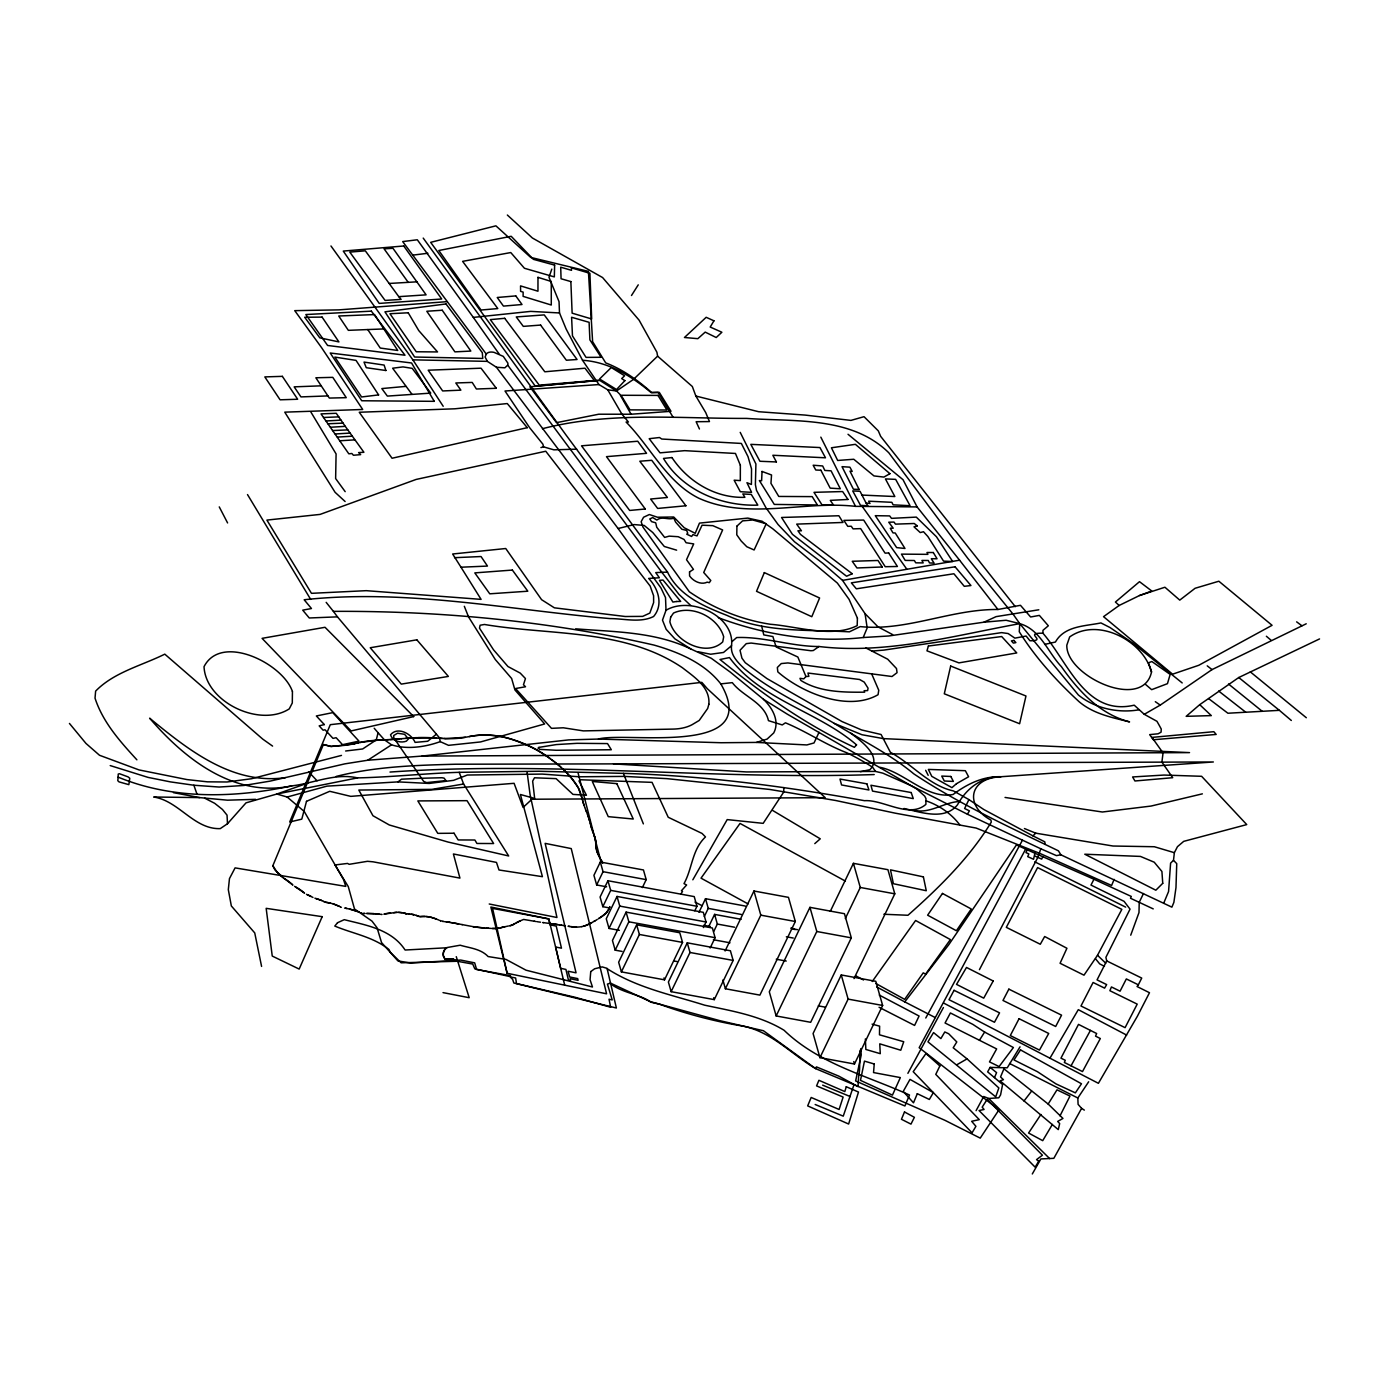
<?xml version="1.0" encoding="UTF-8"?>
<svg xmlns="http://www.w3.org/2000/svg" width="1389" height="1389" viewBox="0 0 1389 1389"><rect width="100%" height="100%" fill="white"/><g stroke="black" fill="none" stroke-linecap="round" stroke-linejoin="round"><path stroke-width="1.5" d="M423.211 238.092L565.879 434.809L667.501 572.094C679.065 595.829 703.702 606.264 726.864 615.362C764.957 633.054 808.554 629.495 849.391 631.839L860.242 626.595C906.6 631.439 951.205 608.99 997.927 609.493L1020.464 605.309L1030.621 616.994L1039.371 615.396L1048.33 625.779L1042.965 630.328L1042.913 633.21C1068.315 662.414 1085.66 716.464 1134.223 705.178L1144.276 714.311L1156.95 721.308L1158.947 724.832L1161.239 729.017L1161.082 732.159L1158.096 733.791L1149.658 734.625L1153.304 739.747L1216.174 734.434L1213.847 731.69L1151.967 737.403L1161.812 751.189L1162.906 754.14L1161.899 762.092L1172.715 777.701L1134.952 780.983L1132.591 776.955L1163.999 775.062L1201.607 776.295L1246.749 824.597L1183.723 841.352L1177.455 846.682L1174.365 852.69L1173.497 860.329L1176.743 863.645L1175.979 887.623L1173.879 902.364L1171.882 907.156L1060.849 854.791L1058.453 850.849C1009.369 827.063 959.295 804.127 913.788 773.847C889.568 753.706 860.937 739.938 834.303 723.409C804.231 705.473 771.59 691.253 744.452 668.769C738.149 662.779 730.232 655.243 731.534 645.711C735.007 615.57 690.02 595.864 666.008 610.275L662.484 620.136L666.164 629.321L674.898 638.853L690.871 649.01L711.272 658.282L730.336 672.154L763.481 699.309L787.32 714.172L916.74 788.952L924.709 796.157L925.977 798.64L925.89 804.387C909.014 818.954 883.369 799.37 864.479 800.689C784.82 786.33 704.414 775.722 623.418 773.36L538.793 771.26L459.221 772.319C425.277 773.378 391.472 777.18 357.529 777.892C334.992 772.822 313.879 783.274 291.812 785.879C234.619 798.119 173.035 799.786 118.117 777.128L118.239 774.055L119.523 773.742L128.048 776.868L129.785 778.257L128.847 784.646L119.02 781.885L117.787 780.687L118.117 777.128M527.039 771.746L530.112 794.855L556.954 917.504L489.223 903.996M783.865 787.58L783.726 792.06L763.169 823.347L727.194 819.597L692.833 879.793M666.008 610.275L665.522 597.6L660.921 587.877L618.088 528.514L496.429 367.252L487.348 361.366L485.108 357.025L486.306 354.143A10.227 5.678 25.7 0 1 493.998 352.337L503.287 356.383L507.94 363.224L507.714 365.151L504.867 367.807L496.429 367.252M859.999 1050.379L859.652 1065.953A135.219 75.023 25.7 0 1 858.645 1076.232L857.985 1086.58L838.834 1076.145L816.402 1066.874L815.708 1068.61C791.487 1054.355 771.416 1031.558 742.542 1026.037C715.109 1021.54 685.853 1013.866 659.601 1004.212L650.868 1002.198C641.128 994.576 621.334 992.822 610.031 983.325L607.427 984.072L612.219 999.941L609.024 999.212L610.674 1007.251L575.081 997.267L516.534 983.568L515.614 977.978L510.857 977.057L510.458 975.634L476.618 969.522L474.673 962.855L460.714 960.059L410.727 963.063L397.896 960.893L381.558 942.575L377.044 927.748L371.992 921.115L354.49 908.944L348.274 886.599L334.992 864.965L347.545 863.437L349.177 864.323L367.477 861.302L373.103 861.822L459.933 878.108L453.404 853.975L496.481 862.413L498.998 869.983L542.422 876.685L520.406 794.491L534.661 798.467L532.647 781.139L534.487 777.788L556.104 778.639L572.962 794.386L586.453 795.272L579.005 780.965L580.446 779.75L652.049 782.354L668.231 817.27L702.035 833.435L705.49 836.925C691.896 849.738 692.451 868.42 683.996 883.63L686.617 884.984L681.426 890.748L682.52 891.356L681.061 893.821M1151.533 671.963C1142.939 711.724 1065.745 676.026 1066.821 645.156L1069.669 636.943C1097.57 616.959 1143.13 640.398 1151.533 671.963L1148.408 662.848L1151.846 661.511L1170.163 674.412L1167.455 683.666L1151.655 689.673L1145.699 684.551M374.197 728.235L378.086 732.75L376.263 739.92L362.668 748.966L345.635 750.998M336.19 776.434C375.169 766.502 415.624 765.252 455.661 764.228L613.504 763.881L746.483 771.937L875.521 771.416L882.883 773.169L911.653 785.914L967.421 814.232L1040.812 848.801L1037.843 857.326L979.436 969.661M853.766 1085.382L843.245 1116.148L815.169 1104.498M551.798 269.119L548.985 277.244L559.038 301.639L559.507 312.959L566.122 328.985L582.529 360.272L598.972 384.562L607.757 389.823L616.525 390.969L619.789 394.233L631.075 414.235L671.009 411.3L659.271 392.34L651.684 392.549C638.002 380.36 622.914 369.491 605.708 362.894L592.617 341.642L588.415 271.359L530.685 257.399L495.908 225.834L430.677 242.346L535.321 386.194L599.597 380.326L616.525 390.969L633.471 379.405L657.605 356.157L656.928 352.268L639.114 320.182L602.583 277.54L532.421 238.023L507.35 215.035M1130.733 935.179L1138.997 912.556L1139.223 902.329L1143.477 893.526M601.472 916.792L602.826 915.855A84.521 46.896 25.7 0 0 604.076 914.9A63.946 35.472 25.7 0 0 605.205 913.962A52.261 28.995 25.7 0 0 606.194 912.99A46.688 25.905 25.7 0 0 607.062 912A45.715 25.367 25.7 0 0 607.792 910.993A48.615 26.964 25.7 0 0 608.434 909.934A54.866 30.436 25.7 0 0 609.007 908.805L609.858 906.652A78.913 43.788 25.7 0 1 609.511 907.607A64.884 36.01 25.7 0 1 609.007 908.805L605.951 913.233L600.395 917.504M609.406 907.92L602.826 906.687L600.083 897.034L607.931 880.73L694.222 896.6L696.965 906.27L694.795 910.785M277.106 872.223L272.834 865.729L323.377 744.539L330.825 746.466L336.433 745.789A110.46 61.29 25.7 0 0 338.951 745.719L354.438 743.705M819.059 732.263L814.023 742.959L806.853 744.938L756.484 742.421L721.117 742.733L598.451 739.052L568.639 739.903L422.082 756.067L367.79 760.217L344.906 763.846L270.108 781.122L244.03 785.462L219.115 787.042L193.87 785.236L170.43 781.885L148.05 777.389L110.217 765.582M718.373 617.688C764.176 634.825 814.527 642.968 863.194 637.534L867.187 627.932L865.052 613.66L842.55 580.376L823.017 563.483L794.525 541.779L778.048 524.486L765.964 507.766L756.484 490.3L755.39 484.605L755.911 463.961L740.215 432.361M542.439 428.697C609.285 411.457 678.44 418.679 746.622 418.402C794.456 421.839 851.509 416.075 888.821 452.797L967.82 558.395L1013.223 614.355L1019.752 623.644L1019.266 631.735C1035.309 657.535 1056.734 681.114 1079.062 701.671C1093.282 713.824 1111.929 717.523 1129.57 721.881C1099.619 714.137 1078.472 690.889 1061.352 666.598C1047.775 652.257 1040.5 629.564 1019.752 623.644C953.826 635.676 886.495 654.584 819.006 646.51L813.277 650.538L810.898 650.729L751.136 643.055L746.258 643.645L740.024 650.278L741.934 658.16L745.251 662.692L766.936 678.579L842.012 721.568L861.614 729.954L881.095 734.503L890.418 752.334C911.983 763.881 928.981 785.688 953.462 790.931L968.914 799.595L964.608 808.52L969.4 810.863L967.421 814.232M1027.148 849.721L1025.95 852.586L1028.867 853.905L1027.721 856.631L1033.555 859.287L1034.909 853.245L1016.435 844.929L948.878 944.572L904.76 1001.886L876.667 986.954M1034.909 853.245L1042.722 856.683L1041.715 859.114L1034.892 856.058M994.507 1077.586L996.573 1072.621L990.097 1067.394L987.648 1071.857L1002.598 1084.514L1000.584 1094.879L998.778 1097.796L988.69 1098.473L983.725 1096.511L976.085 1110.662M1114.134 879.393L1111.599 885.47L1039.528 853.263L976.102 828.052L895.089 813.138L835.674 800.498L769.784 789.456L666.859 778.639L624.46 776.399L579.248 776.781L542.248 774.09L467.329 775.027L453.561 780.34L429.166 783.448L398.035 781.885L326.936 786.139L287.158 797.026L276.862 794.022L246.027 802.842L227.501 823.729L220.261 828.625C194.009 829.528 179.025 800.932 153.728 797.008L199.686 797.599L227.501 800.186L255.593 799.335M1106.703 960.91L1141.723 978.082L1138.338 984.801L1126.34 978.932L1120.072 991.19L1111.443 986.954L1109.88 990.704L1137.209 1004.125L1125.09 1027.652L1080.972 1006.001L1093.091 982.474L1104.602 988.135L1106.651 984.593L1097.05 979.887L1106.703 960.91L1105.904 957.316L1130.038 909.135L1124.048 901.322L1090.973 885.071L1093.976 879.254L1131.288 896.443L1130.524 898.266L1153.235 908.892M1163.774 903.041L1168.566 891.547L1170.597 863.125L1173.497 860.329M642.36 887.606L646.198 879.636L643.454 869.965L600.308 862.031L593.919 875.313L596.662 884.967L606.628 886.807M596.662 884.967L603.052 871.684L600.308 862.031M602.826 906.687L610.691 890.384L607.931 880.73M703.355 927.574L706.046 921.983L703.303 912.33L617.029 896.443L606.264 918.771L609.024 928.442L619.372 930.335M609.024 928.442L619.772 906.097L617.029 896.443M710.161 947.993L715.109 937.679L712.366 928.008L626.092 912.122L612.445 940.492L615.188 950.163L622.098 951.43M615.188 950.163L628.852 921.792L626.092 912.122M636.648 924.814L618.643 962.23L621.387 971.883L664.515 979.835L682.537 942.419L679.777 932.748L636.648 924.814L639.391 934.467L621.387 971.883M698.98 912.295L705.508 898.7L745.337 906.045M687.26 942.818L668.387 982.023L671.13 991.677L714.276 999.629L733.149 960.424L730.406 950.771L687.26 942.818L690.003 952.472L671.13 991.677M704.327 916.514L708.251 908.371L705.508 898.7M708.546 926.967L714.588 914.396L741.136 919.292M713.703 931.602L717.332 924.05L714.588 914.396M725.093 950.979L753.949 891.009L788.466 897.363L795.324 921.497L759.905 995.114L725.388 988.76L722.888 979.974M725.388 988.76L760.807 915.16L753.949 891.009M809.943 907.347L769.298 991.798L776.156 1015.949L810.672 1022.304L851.318 937.853L844.443 913.702L809.943 907.347L816.801 931.498L776.156 1015.949M830.292 911.358L853.419 863.333L887.918 869.688L894.794 893.821L853.992 978.603M845.311 918.546L860.277 887.467L853.419 863.333M841.265 974.956L813.086 1033.503L819.944 1057.654L854.461 1064.009L882.64 1005.462L875.782 981.311L841.265 974.956L848.123 999.108L819.944 1057.654M1059.998 1115.853L1069.981 1096.077L1056.994 1089.827L1048.174 1104.047L1062.967 1118.44L1057.671 1121.444L1059.668 1123.545L1058.296 1129.622L1000.08 1080.833L1003.448 1079.704L1000.549 1076.944L1003.934 1068.818L1048.174 1104.047M925.769 1018.015L1022.426 840.258M1097.501 955.285L1121.843 909.361L1037.6 867.587L1006.313 927.348L1040.292 944.26L1044.667 936.516L1066.926 948.27L1060.085 963.271L1083.993 975.182L1097.501 955.285L1105.748 963.202M1025.69 849.061L919.171 1047.688L998.969 1109.846L980.235 1138.129L944.919 1120.298L855.624 1080.937L861.232 1054.998L860.815 1048.591M907.885 1073.35L943.426 1007.529M1071.023 1065.867L1090.434 1030.412L1096.65 1033.52L1095.556 1036.142L1100.331 1038.538L1082.5 1071.579L1064.356 1062.463L1065.259 1060.293L1060.953 1058.158L1078.506 1024.388L1090.434 1030.412M1020.03 1046.837L1007.251 1067.811L990.097 1067.394M1088.663 1081.771L1077.829 1098.005L1078.09 1104.342L1081.597 1108.37L1053.834 1158.322L1040.882 1158.93L1032.305 1173.965M943.565 1003.032L1098.404 1083.316L1137.313 1016.366L1149.484 992.718L1137.053 986.52L1138.338 984.801M1049.98 1058.14L1078.298 1009.664L1126.618 1035.083M1052.376 1124.448L1042.722 1140.664L1028.572 1133.025L1040.934 1114.464M979.453 1040.274L984.61 1032.062L972.804 1024.353L950.406 1012.963L945.058 1022.999L996.642 1048.921L989.489 1061.908L999.108 1066.561L1013.397 1047.532L984.61 1032.062M631.491 295.51L638.246 284.849M903.961 808.502C920.855 812.218 944.485 820.83 957.472 804.839C966.154 788.692 981.849 776.312 1000.983 776.729L1213.361 761.971L613.504 763.881M872.24 981.519L915.594 920.49L950.389 939.589L925.578 974.123L923.234 972.856L904.656 999.351L875.834 983.516M1024.023 1100.991L1031.61 1091.129M968.914 799.595L983.829 809.527L1032.93 835.848L1035.777 833.174L1113.023 846.023L1154.328 846.734L1174.365 852.69M814.787 843.627L820.257 838.817L772.597 810.429M732.125 641.51L736.674 637.551C764.176 636.457 791.261 646.545 819.006 646.51M1199.714 704.674L1186.171 716.325L1211.312 715.613L1199.714 704.674L1238.762 677.519L1319.55 638.923M731.534 645.711L723.513 652.465L710.647 654.236L698.372 651.806M436.406 734.191L427.69 741.257L415.085 742.386C411.526 733.687 397.584 726.221 390.517 734.798C392.41 741.049 400.674 743.341 406.369 741.153L408.435 738.948L404.598 734.312L397.532 733.218L393.677 735.545L393.851 737.889L423.662 781.399L426.614 782.597L445.938 780.601L444.081 778.118L441.945 777.736L420.329 778.291L401.473 779.194L398.035 781.885M464.325 606.298L468.562 616.942L495.283 659.515L511.638 678.492L514.937 689.951L544.662 723.964L480.559 741.934L448.508 745.337L440.244 741.639C425.399 747.004 407.029 749.8 391.542 744.817L367.79 760.217M1119.187 605.448L1103.543 616.664L1172.559 674.186L1198.794 665.279L1272.081 625.31L1218.848 581.227L1195.096 588.276L1179.765 600.117L1164.92 587.234L1139.501 595.534L1119.187 605.448L1115.419 602.045L1139.501 581.678L1151.794 591.019L1139.501 595.534M1144.276 714.311L1160.249 705.108L1212.024 669.602L1306.233 623.783M601.107 917.018L598.902 918.442M599.649 917.973L598.346 918.789M597.218 919.483L596.089 920.178M514.694 923.685L520.111 920.907M595.516 920.525L589.752 923.772A89.643 49.744 25.7 0 1 588.606 924.327L584.752 925.855A42.382 23.509 25.7 0 1 583.484 926.22A36.097 20.036 25.7 0 1 581.765 926.619M595.152 920.751L594.023 921.411M514.121 924.032L512.697 924.831A26.183 14.532 25.7 0 0 513.027 924.657L514.885 923.563M957.195 1064.547L967.057 1058.887L998.847 1087.952L995.705 1096.859L927.956 1041.854L933.547 1032.583L940.874 1038.59L944.798 1031.958L948.67 1033.746L956.795 1041.941L953.201 1047.792L967.057 1058.887M516.395 922.695L516.465 922.661A76.673 42.538 25.7 0 1 517.628 922.053A81.187 45.038 25.7 0 1 518.809 921.497L519.573 921.15M805.933 676.495L803.797 678.839L799.977 678.318L800.828 680.419C819.475 692.156 843.262 692.382 864.67 692.173L864.114 690.715L867.639 690.593L868.056 688.197L864.236 682.121L859.565 679.481L807.947 673.04L808.867 676.374L805.933 676.495L797.859 657.032L776.086 646.944L772.892 636.561L763.776 634.895L761.658 626.109M591.61 922.782L586.853 925.091A53.806 29.863 25.7 0 1 585.168 925.716A43.441 24.099 25.7 0 1 583.484 926.22M863.194 637.534L888.682 635.988L983.968 622.185L996.104 616.629L1038.816 609.788M512.281 925.022L512.593 924.866A18.595 10.313 25.7 0 1 512.281 925.022A15.001 8.317 25.7 0 1 511.673 925.248L511.43 925.334A15.105 8.386 25.7 0 0 511.673 925.248M519.816 921.029L523.618 919.449L534.418 921.254M308.028 782.997L276.862 794.022L357.529 777.892M756.484 742.421L767.11 739.087L773.725 732.941C780.062 721.013 772.197 707.609 763.481 699.309M618.088 528.514L634.165 524.573L644.201 525.441L652.795 532.543L664.307 546.485L676.634 550.166M540.929 447.571L543.533 446.859L553.846 449.828L576.661 449.168M341.486 755.408L251.461 778.743L226.997 781.99L207.43 781.833L186.994 779.576L139.022 769.923L99.504 755.269L85.962 743.428L69.45 723.443M501.863 927.47L500.196 927.921M502.87 927.192L500.544 927.817M383.868 914.17L395.535 912.451A24.238 13.456 25.7 0 1 396.907 912.365A21.182 11.754 25.7 0 1 398.556 912.365L402.081 912.729A22.137 12.293 25.7 0 1 403.557 913.024L405.848 913.597M502.071 927.401L505.023 926.671M384.579 913.979L384.684 913.945A51.358 28.509 25.7 0 1 385.604 913.702A36.357 20.175 25.7 0 1 386.698 913.476A32.086 17.797 25.7 0 1 387.896 913.268A32.954 18.283 25.7 0 1 389.007 913.146A39.951 22.172 25.7 0 1 389.962 913.059L390.5 913.024M503.096 927.14L508.478 925.977M1202.37 793.848L1151.064 806.054L1102.362 812.009L1005.046 797.442M358.31 742.837L354.716 743.636M358.067 742.889L362.216 741.986M355.376 743.497L352.737 744.07A131.816 73.148 25.7 0 1 350.341 744.521A103.671 57.522 25.7 0 1 347.84 744.938A91.605 50.82 25.7 0 1 345.253 745.268A88.271 48.98 25.7 0 1 343.187 745.476A90.806 50.386 25.7 0 1 341.069 745.615A97.161 53.911 25.7 0 1 338.951 745.719L331.329 746.483L323.377 744.539M359.855 742.49L378.364 740.129M509.885 925.716L510.527 925.578A20.47 11.355 25.7 0 0 511.274 925.387L509.641 925.769M997.927 609.493L959.573 560.184L842.55 580.376M362.598 741.917L363.796 741.674A113.915 63.2 25.7 0 1 365.602 741.361A105.929 58.772 25.7 0 1 367.425 741.084A105.078 58.303 25.7 0 1 369.283 740.858L374.7 740.354M1060.849 854.791L1056.456 855.624L1040.812 848.801M469.256 736.569C497.748 730.892 527.056 742.039 550.009 758.498M1042.913 633.21C1022.651 632.794 1048.191 640.885 1029.944 640.763L1026.141 636.04L1014.873 638.141L1008.119 633.54L1001.573 632.62L883.942 650.087L871.979 651.094L865.781 647.934M465.35 737.299L445.661 738.583M463.596 784.004L431.892 789.369L358.813 790.046L372.947 815.725L389.302 824.979L448.039 842.047L508.669 855.971L463.596 784.004L459.221 772.319M860.399 771.659L869.861 769.732C883.039 756.571 860.277 740.337 850.519 733.01M393.695 912.695L394.98 912.521A29.117 16.147 25.7 0 1 395.535 912.451A24.221 13.439 25.7 0 1 396.907 912.365M1044.597 644.409L1055.414 642.048C1064.599 625.745 1084.878 626.265 1100.921 622.932L1109.985 627.515L1132.92 643.176L1182.195 682.937M409.616 914.031A29.134 16.164 25.7 0 0 408.227 913.927L408.922 913.962A26.252 14.567 25.7 0 1 409.616 914.031A22.276 12.362 25.7 0 1 411.457 914.257L411.839 914.309A20.297 11.268 25.7 0 1 415.016 915.038A21.043 11.668 25.7 0 1 416.231 915.403L418.349 916.15A30.697 17.033 25.7 0 1 419.218 916.48L425.086 916.462A21.825 12.102 25.7 0 1 431.163 917.348M486.306 354.143L402.688 241.582L417.308 239.776L473.319 317.404L530.72 311.379L559.507 312.959M420.155 916.74L421.284 916.601A32.694 18.144 25.7 0 1 422.082 916.514A27.311 15.157 25.7 0 1 423.003 916.462A24.377 13.525 25.7 0 1 424.01 916.445A23.005 12.761 25.7 0 1 425.086 916.462M413.245 255.072L427.864 253.267M1139.24 709.762C1118.336 713.442 1094.862 708.477 1078.385 694.986L1019.752 623.644L1006.14 620.258L983.968 622.185M326.172 602.357L333.395 611.368C440.938 610.778 548.933 621.057 653.837 645.034C678.717 652.136 704.414 662.987 720.804 683.892L732.298 682.641C742.802 696.445 764.523 702.487 768.447 720.648L782.25 724.936L785.445 722.818C806.245 731.395 825.57 744.643 846.891 752.803A137.424 76.256 25.7 0 1 872.639 767.266L875.521 771.416M599.597 380.326L529.869 386.819L556.52 422.655L598.746 414.217L631.075 414.235M405.848 386.385L381.819 388.573L387.357 396.091L430.764 393.122L412.203 368.363L403.001 366.904L392.636 368.207L411.856 394.129M440.244 741.639L439.497 737.854L337.458 616.855L309.261 617.983L302.715 610.153L311.466 608.538L304.156 599.753C406.456 588.641 508.409 609.771 609.979 618.591C624.199 618.556 640.277 623.157 653.594 616.508C663.612 604.84 658.299 588.502 648.68 578.432L659.358 577.772L655.73 572.598L667.501 572.094M401.213 738.74L406.595 738.271M401.56 738.722L399.459 738.896M405.657 738.358L407.168 738.219M399.702 738.879L398.105 739.017M399.112 738.931L395.83 739.191M406.942 738.254L408.314 738.132M407.619 738.184L431.927 737.785M408.661 738.097L416.683 737.628M396.49 739.139L394.181 739.313M389.996 772.058C551.346 760.807 712.783 780.01 874.202 774.558M395.5 739.226L393.191 739.382M446.963 301.656L338.968 309.869L294.746 310.65L321.519 347.563L362.703 409.477L284.762 412.151L335.096 492.314L345.114 501.516M291.812 785.879C234.324 798.137 184.72 759.054 149.63 718.182C187.984 749.678 232.345 785.184 285.422 777.649M393.851 739.33L392.184 739.452M398.782 296.656L401.108 299.399L385.083 300.423L349.785 252.103L365.324 250.819L398.782 296.656L426.11 294.85L392.965 248.301L384.076 248.822L408.227 282.349L417.099 281.811M375.204 740.32L379.336 740.077M392.844 739.399L391.507 739.486M598.972 384.562L505.006 391.003L529.591 427.638L542.908 444.202L543.533 446.859M330.46 427.256L345.271 426.354L363.918 452.293L358.605 452.571L360.636 454.637L353.431 455.262L351.868 453.491L348.83 453.838L321.015 413.887L336.277 413.297L345.271 426.354M335.166 433.976L349.976 433.09M337.336 437.084L352.146 436.198M339.836 440.764L354.646 439.879M391.733 739.469L389.805 739.59M391.177 739.504L386.698 739.747M1291.319 720.474L1279.373 710.335L1227.911 713.234L1208.604 698.598M389.267 283.46L408.227 282.349M326.137 420.971L340.947 420.12M959.573 560.184L917.087 506.916L855.502 506.36C803.953 500.474 748.011 520.389 698.875 498.252C666.633 482.296 650.59 446.911 626.092 422.065L628.418 422.013L621.89 414.13L607.757 389.823M388.416 739.66L386.003 739.781M378.676 740.111L379.978 740.042M379.77 740.059L384.145 739.868M380.308 740.042L382.201 739.955M384.736 739.833L386.229 739.764M332.544 430.555L347.84 429.896M454.568 557.683L481.045 556.538L487.47 566.07L460.992 567.216L452.64 554.003L505.752 548.516L541.606 599.701L554.385 607.826L625.293 616.508L642.673 616.386L649.826 613.087L653.629 602.566L653.594 595.742L650.139 586.019L545.755 451.234L416.144 479.431L320.112 514.399L266.896 520.094L311.466 593.329L366.297 590.672L481.08 599.371L460.992 567.216M383.746 739.886L385.309 739.816M327.873 423.767L343.152 423.124M367.738 329.558L348.344 330.339L338.725 315.998L374.561 314.574L397.723 350.462L380.239 348.049L367.738 329.558L384.18 328.933M323.55 417.481L338.829 416.874M321.154 385.829L294.155 386.854L300.944 396.907L327.926 395.917L329.349 398.07L346.26 397.671L332.787 377.357L315.859 377.773L327.926 395.917M598.451 739.052C625.397 731.239 763.811 757.995 720.804 683.892M417.638 737.594L418.211 737.576A146.921 81.517 25.7 0 1 422.846 737.507A144.248 80.041 25.7 0 1 425.468 737.542A158.346 87.854 25.7 0 1 429.566 737.663L430.26 737.698M366.87 913.458L379.336 914.17M366.505 913.458L371.61 913.476A52.435 29.1 25.7 0 1 373.502 913.563L373.988 913.597M422.082 756.067L1189.522 752.612L883.421 738.618L861.944 734.729L834.303 723.409M365.064 913.476L364.491 913.476A19.706 10.938 25.7 0 1 363.97 913.458L364.369 913.458M330.964 245.975L412.88 359.838L487.348 361.366M960.025 801.522C943.53 801.783 929.102 815.308 911.583 809.613M883.855 914.257L907.955 915.264C939.103 887.675 969.591 857.76 991.295 822.097L990.965 820.1C964.851 806.176 968.064 778.205 1000.983 776.729C983.03 776.069 966.97 784.125 953.149 794.456C927.14 799.717 904.552 772.197 880.105 767.336M445.296 738.566L443.82 738.497M407.359 913.893L406.526 913.788M381.975 914.466L382.027 914.466A10.956 6.077 25.7 0 1 381.489 914.431L379.527 914.188M431.406 737.75L434.08 737.906M492.487 928.494L499.311 928.147A26.113 14.48 25.7 0 1 498.356 928.338A18.213 10.105 25.7 0 1 497.766 928.442A16.477 9.15 25.7 0 1 497.158 928.512A17.449 9.671 25.7 0 1 496.498 928.564A20.661 11.459 25.7 0 1 495.786 928.581A26.773 14.862 25.7 0 1 494.988 928.581A36.913 20.488 25.7 0 1 494.171 928.564L491.498 928.442M363.866 913.441L362.963 913.372M432.205 737.802L433.264 737.854M442.379 738.427L440.938 738.34M861.944 495.074L894.846 496.533L885.435 478.91L895.645 479.361L910.073 505.718L893.11 504.832L891.86 502.314L868.646 501.186L870 503.443L866.111 503.096L860.051 491.307L852.707 490.907L860.538 505.37L867.882 505.77L866.111 503.096M434.358 737.924L436.528 738.045M440.591 738.306L439.705 738.254M435.712 737.993L439.167 738.219M438.82 738.201L446.025 738.601A111.815 62.036 25.7 0 0 449.046 738.67A91.934 51.011 25.7 0 0 452.067 738.653A82.455 45.75 25.7 0 0 455.54 738.514A80.753 44.795 25.7 0 0 457.016 738.41A83.531 46.341 25.7 0 0 458.839 738.254A92.646 51.41 25.7 0 0 461.322 737.941A116.693 64.745 25.7 0 0 463.683 737.576L472.642 735.979A97.178 53.911 25.7 0 1 474.656 735.684A81.725 45.351 25.7 0 1 476.67 735.458A77.367 42.937 25.7 0 1 478.719 735.267A78.704 43.667 25.7 0 1 480.82 735.146A83.132 46.132 25.7 0 1 482.973 735.076A88.271 48.98 25.7 0 1 485.195 735.059A90.684 50.317 25.7 0 1 487.47 735.111A87.16 48.355 25.7 0 1 489.831 735.198A78.652 43.649 25.7 0 1 492.21 735.354A68.808 38.18 25.7 0 1 494.571 735.562A59.987 33.284 25.7 0 1 496.897 735.84A53.39 29.62 25.7 0 1 499.172 736.187A49.414 27.415 25.7 0 1 501.446 736.604A48.58 26.964 25.7 0 1 503.756 737.108A51.393 28.527 25.7 0 1 506.117 737.698A58.251 32.329 25.7 0 1 508.565 738.392A69.381 38.493 25.7 0 1 511.083 739.156A85.042 47.191 25.7 0 1 513.687 740.024A103.706 57.539 25.7 0 1 516.361 740.962A119.315 66.203 25.7 0 1 519.069 741.952A121.694 67.523 25.7 0 1 521.604 742.924A109.366 60.682 25.7 0 1 524.052 743.879A91.882 50.976 25.7 0 1 526.431 744.869A75.839 42.069 25.7 0 1 528.74 745.876A63.634 35.315 25.7 0 1 530.963 746.883A55.491 30.801 25.7 0 1 533.098 747.924A51.237 28.422 25.7 0 1 535.182 749.001A50.907 28.249 25.7 0 1 537.248 750.129A54.431 30.211 25.7 0 1 539.297 751.327A61.741 34.256 25.7 0 1 541.363 752.595A72.888 40.437 25.7 0 1 543.464 753.949A87.924 48.789 25.7 0 1 545.564 755.356A104.956 58.234 25.7 0 1 547.683 756.831A118.551 65.769 25.7 0 1 549.766 758.325L550.426 758.811M486.306 928.112L488.511 928.251M490.768 928.39L487.938 928.217M486.74 928.147L484.709 928.008M483.25 927.904L484.414 927.991M484.223 927.974L473.58 926.723M575.671 628.835C614.511 631.926 654.966 631.7 690.871 649.01M482.66 927.869L480.49 927.678A62.14 34.482 25.7 0 1 478.372 927.453A64.727 35.923 25.7 0 1 476.184 927.14A88.636 49.171 25.7 0 1 473.892 926.776L473.076 926.637M375.082 913.684L375.204 913.702A63.269 35.107 25.7 0 1 377.079 913.893L378.225 914.031M570.862 926.637L573.327 926.914A38.458 21.339 25.7 0 0 574.612 927.001A32.155 17.849 25.7 0 0 576.487 927.071A28.596 15.869 25.7 0 0 580.064 926.88A31.218 17.328 25.7 0 0 581.783 926.619M871.702 673.925L878.751 690.246L878.056 694.708C848.21 712.036 801.818 692.937 777.823 671.877L777.336 667.484L781.278 663.56L787.893 662.935L891.998 676.512L897.068 672.658L896.478 668.508L887.675 659.185L871.979 651.094M444.376 921.619L446.668 921.931M446.373 921.897L449.081 922.261M550.825 923.633L545.096 922.852M550.495 923.581L554.471 924.136M544.262 922.747L543.151 922.591M448.213 922.14L450.522 922.47M553.464 923.998L555.149 924.223M542.665 922.522L543.446 922.626M569.698 926.48L568.466 926.307M554.923 924.189L556.156 924.38M555.478 924.275L556.729 924.466M330.374 903.128A25.887 14.359 25.7 0 0 329.071 902.833A27.311 15.157 25.7 0 0 328.481 902.711L325.373 902.225L329.887 903.006A25.228 13.994 25.7 0 1 330.374 903.128A24.36 13.525 25.7 0 1 333.846 904.135A24.742 13.734 25.7 0 1 334.523 904.378L339.055 906.253M540.547 922.209L538.22 921.862M556.503 924.432L557.857 924.623M557.18 924.518L559.437 924.866M449.376 922.313L456.634 923.546M568.17 926.255L572.563 926.828A40.715 22.589 25.7 0 0 574.612 927.001A32.121 17.831 25.7 0 0 576.487 927.071M325.217 902.19L323.585 901.426M559.211 924.831L561.746 925.23M537.352 921.723L536.779 921.636M535.894 921.497L534.14 921.22M411.457 914.257L411.578 914.275A20.453 11.355 25.7 0 1 412.481 914.431L413.731 914.709A20.14 11.181 25.7 0 0 413.089 914.552M561.26 925.161L564.229 925.63M565.219 925.803L563.899 925.578M451.599 922.643L451.772 922.678A118.742 65.891 25.7 0 1 454.602 923.164L457.728 923.754M344.576 908.093L345.739 908.284M473.267 926.671L472.052 926.463M345.583 908.267L347.215 908.562A39.343 21.842 25.7 0 1 349.559 909.066L357.251 911.444M345.896 908.319L346.885 908.493M471.427 926.341L461.947 924.57M860.277 887.467L894.794 893.821M603.052 871.684L646.198 879.636M760.807 915.16L795.324 921.497M610.691 890.384L696.965 906.27M708.251 908.371L741.448 914.483M816.801 931.498L851.318 937.853M790.914 928.46L797.546 929.675M619.772 906.097L706.046 921.983M717.332 924.05L734.59 927.227M786.348 936.776L793.258 938.044M703.719 925.282L710.369 926.498M628.852 921.792L715.109 937.679M713.39 939.745L729.989 942.801M776.277 959.226L786.226 961.066M639.391 934.467L682.537 942.419M690.003 952.472L733.149 960.424M673.856 960.962L677.311 961.605M848.123 999.108L882.64 1005.462M818.329 1005.862L825.222 1007.147M173.451 792.65L199.686 797.599M456.964 923.616L458.561 923.911M462.363 924.64L458.422 923.893M443.022 992.614L469.204 997.701L456.269 956.674M442.57 921.324L443.542 921.497A22.484 12.466 25.7 0 1 443.004 921.411A12.935 7.171 25.7 0 1 442.431 921.306L442.379 921.289M507.124 973.272L606.576 993.812L571.244 848.592L545.13 843.366L576.053 972.821L568.066 971.224L569.681 977.005L577.685 978.603L578.102 980.356L570.132 978.689L570.566 980.426L568.431 980.044L565.913 969.435L560.6 968.307L555.617 947.02L561.486 948.183L556.242 926.133L549.888 924.744L548.846 918.928L490.855 907.017L507.124 973.272L492.574 908.406L548.846 918.928L564.646 984.957M582.529 360.272C608.955 361.956 631.318 376.124 651.094 392.583L658.091 392.427L673.127 417.325M349.542 909.048L349.715 909.101A34.43 19.099 25.7 0 1 350.879 909.396A34.031 18.89 25.7 0 1 352.233 909.76A34.864 19.342 25.7 0 1 353.553 910.16A37.659 20.904 25.7 0 1 354.82 910.576A42.851 23.769 25.7 0 1 356.018 910.993A53.667 29.777 25.7 0 1 357.129 911.41L358.518 911.931M657.605 356.157L692.33 386.507L695.854 396.039L758.637 411.717L805.186 415.085L850.919 420.398L864.027 416.683L878.317 430.885L880.661 436.354L1015.29 606.663M406.699 913.823L405.38 913.476M431.528 917.452L436.285 919.014M872.084 1024.144L879.619 1026.158L879.48 1034.805L903.735 1041.733L900.766 1050.24L879.758 1043.834L880.279 1053.678L865.851 1049.459L865.364 1038.937M406.126 913.684L405.744 913.58A41.375 22.953 25.7 0 0 404.789 913.32A26.669 14.793 25.7 0 0 403.557 913.024M314.904 898.197L321.484 900.471A30.107 16.703 25.7 0 1 323.238 901.27L323.811 901.53M361.73 913.094L361.192 912.92A18.699 10.365 25.7 0 1 360.654 912.729L361.088 912.886M316.119 898.544L316.188 898.579A34.76 19.29 25.7 0 1 317.821 899.082A27.78 15.418 25.7 0 1 318.776 899.412A26.322 14.602 25.7 0 1 321.501 900.489M333.152 903.909L334.523 904.378A26.356 14.619 25.7 0 1 335.808 904.864A27.884 15.47 25.7 0 1 336.398 905.107L336.971 905.333A34.239 18.995 25.7 0 1 338.031 905.802L338.638 906.079M926.203 800.897C939.207 805.36 951.291 813.641 959.608 824.649M1095.487 958.74L1099.689 963.879L1104.446 966.345M440.73 920.803L440.018 920.525A18.37 10.192 25.7 0 0 440.608 920.768L440.66 920.785A9.723 5.4 25.7 0 0 441.112 920.942M358.275 911.826L359.404 912.26M439.063 920.143L436.181 918.98A33.11 18.37 25.7 0 0 435.313 918.65A28.561 15.852 25.7 0 0 434.375 918.32A25.957 14.411 25.7 0 0 433.351 917.99A24.082 13.369 25.7 0 0 432.257 917.66A22.658 12.57 25.7 0 0 431.094 917.348M419.218 916.48L418.454 916.184A23.908 13.265 25.7 0 0 416.231 915.403M1024.422 828.538L1035.777 833.174M822.67 1085.156L850.259 1096.581M341.347 907.312L340.618 906.982M1042.722 856.683L1093.976 879.254M306.465 894.308L310.164 896.027M307.212 894.655L307.802 894.915A53.303 29.586 25.7 0 1 309.053 895.488A46.775 25.957 25.7 0 1 310.06 895.974L310.928 896.409M338.829 906.166L340.253 906.809M610.379 983.065L650.347 1001.643L719.988 1020.689L763.429 1030.742L815.673 1068.662L904.916 1105.974L909.5 1095.018C866.493 1075.52 818.92 1063.905 784.056 1030.256C759.922 1015.533 731.881 1010.966 704.674 1005.185C671.391 994.68 637.082 987.978 606.976 968.567M1034.805 861.84L1125.663 907.121M310.737 896.322L312.959 897.433M702.018 905.68L695.021 902.103M1032.93 835.848L1044.858 841.873L1044.962 844.39M1009.629 1063.505L1077.829 1098.005M879.063 1007.268L914.587 1025.429L919.084 1016.036L879.289 995.08M904.76 1001.886L935.196 1017.547M204.652 798.154L214.653 803.293L222.466 809.474L227.032 815.135L227.501 823.729M892.693 634.651L878.039 626.873L865.052 613.66M856.058 975.998L863.559 979.974M845.38 881.112L740.024 823.434L701.028 878.161L748.063 903.909M791.331 927.609L795.081 929.658M294.555 886.338L304.174 892.814M295.874 887.067L295.979 887.137A41.375 22.953 25.7 0 1 296.933 887.675A32.173 17.849 25.7 0 1 298.01 888.318A28.613 15.869 25.7 0 1 299.139 889.047A27.502 15.262 25.7 0 1 300.319 889.828A28.249 15.678 25.7 0 1 301.43 890.644A31.114 17.258 25.7 0 1 302.455 891.408A38.232 21.217 25.7 0 1 303.34 892.12M284.016 878.352L292.471 884.689M284.311 878.543L283.512 878.056M284.485 878.647L285.04 878.994A38.909 21.582 25.7 0 1 285.891 879.532A30.992 17.189 25.7 0 1 286.863 880.175A27.763 15.401 25.7 0 1 287.888 880.886A26.756 14.845 25.7 0 1 289.016 881.737A27.467 15.244 25.7 0 1 290.127 882.623A30.575 16.963 25.7 0 1 291.117 883.473A38.875 21.564 25.7 0 1 291.968 884.22L292.888 885.071M1081.597 1108.37L1084.34 1110.106M1155.318 701.688L1160.249 705.108M391.542 744.817L384.388 739.799L378.086 732.75M272.591 746.101L262.781 739.139L164.787 654.15C141.678 665.626 113.881 672.259 95.633 691.114L95.025 698.146C102.855 722.297 120.079 741.448 136.886 759.818M550.27 758.689L554.107 761.571M1296.631 621.855L1301.927 625.762M551.485 759.592L551.728 759.766A113.742 63.113 25.7 0 1 553.655 761.207L560.687 766.971A71.377 39.604 25.7 0 1 563.656 769.714A76.378 42.382 25.7 0 1 565.427 771.451L572.042 778.778M554.576 761.936L557.302 764.106A79.624 44.188 25.7 0 1 559.02 765.53A72.801 40.385 25.7 0 1 560.687 766.971M1218.674 691.045L1245.69 712.175M1207.232 665.852L1212.024 669.602M1238.762 677.519L1279.373 710.335M1228.536 684.03L1262.219 711.29M1250.343 671.894L1306.32 717.731M848.019 434.271L903.024 479.691L917.087 506.916M303.583 892.328L304.573 893.144M287.158 797.026L304.243 811.471L343.482 879.463L345.792 886.39L235.088 867.882L229.463 878.595L228.317 889.654L231.338 905.958L254.743 932.922L261.583 966.414M1266.369 636.249L1271.057 640.242M281.082 875.574L281.845 876.442L277.418 872.518M280.769 875.504L274.987 869.965L272.834 865.729M690.593 605.361L678.978 594.405L661.702 572.129L507.714 365.151M988.69 1098.473L1049.685 1158.617M308.653 771.833L317.057 780.774M282.748 877.466L282.314 876.963A22.918 12.709 25.7 0 0 282.748 877.466L282.887 877.605M281.134 875.626L282.418 877.101M906.757 569.108L861.979 506.082M345.184 491.654L335.634 478.563L336.086 453.925L310.841 411.96M333.395 611.368L337.458 616.855M247.502 494.571L310.667 599.388M473.319 317.404L499.085 353.952M412.88 359.838L443.195 406.283M695.854 396.039L705.716 412.585L709.466 421.579L696.132 421.718L699.448 428.993M599.267 856.753L602.392 862.343A28.752 15.956 25.7 0 1 602.757 863.09L601.281 860.312M600.274 858.576L596.836 851.214L595.759 844.269M599.128 856.509L598.989 856.266A57.522 31.912 25.7 0 1 598.451 855.19A49.865 27.676 25.7 0 1 597.93 854.079A45.386 25.176 25.7 0 1 597.444 852.933A43.198 23.978 25.7 0 1 597.027 851.787A42.642 23.665 25.7 0 1 596.662 850.641A43.788 24.29 25.7 0 1 596.385 849.53A46.497 25.801 25.7 0 1 596.159 848.453A51.341 28.474 25.7 0 1 596.003 847.429A59.831 33.197 25.7 0 1 595.898 846.457L595.898 846.457M219.254 506.898L227.588 522.941M820.83 437.136L855.502 506.36M925.664 770.305L928.182 775.34M643.367 823.885L623.418 773.36M586.071 810.846L588.033 815.847M586.141 811.037L584.821 807.582M587.564 814.579L589.474 820.326M593.693 834.06L593.12 832.567M593.294 833.018L592.86 831.872M593.034 832.341L592.461 830.796M594.127 835.188L595.013 837.827M592.738 831.56L592.044 829.598M594.162 835.293L595.221 838.643A34.951 19.394 25.7 0 1 595.395 839.442L595.655 841.612M197.03 794.282L193.87 785.236M584.665 807.131L583.293 802.911M588.415 816.888L588.467 817.062A87.872 48.754 25.7 0 1 588.919 818.434M592.061 829.632L590.846 825.622M591.853 829.007L591.888 829.129A112.578 62.47 25.7 0 1 591.28 827.167L591.176 826.837M583.918 804.943L582.981 801.8M578.032 772.77L601.159 862.552M589.162 819.232L589.613 820.83M583.189 802.529L582.807 801.14M853.766 1061.595L854.461 1064.009M713.738 997.701L714.276 999.629M663.977 977.908L664.515 979.835M581.991 798.085L578.328 787.893L571.747 778.396A93.567 51.914 25.7 0 0 570.445 776.885A97.108 53.876 25.7 0 0 569.143 775.409A94.817 52.608 25.7 0 0 567.806 773.951A88.965 49.362 25.7 0 0 566.452 772.51A78.843 43.754 25.7 0 0 563.656 769.714M582.929 801.575L582.512 800.064M590.95 826.004L590.551 824.545M581.626 796.765L580.342 792.598A65.821 36.513 25.7 0 0 579.821 791.157A55.577 30.836 25.7 0 0 579.23 789.768A49.796 27.624 25.7 0 0 578.588 788.396A47.104 26.131 25.7 0 0 577.859 787.042A47.295 26.252 25.7 0 0 577.06 785.653A50.126 27.815 25.7 0 0 576.175 784.264A59.449 32.989 25.7 0 0 574.126 781.399A75.648 41.983 25.7 0 0 572.355 779.142M581.678 796.956L582.547 800.203M589.526 820.517L589.787 821.559M590.742 825.257L590.273 823.451M589.769 821.455L590.29 823.521M595.864 846.109L595.69 842.359L595.742 843.696M595.69 842.151L595.568 840.675A39.656 21.998 25.7 0 0 595.499 840.067A35.385 19.637 25.7 0 0 595.395 839.442A35.68 19.793 25.7 0 0 595.1 838.175M319.765 899.777A25.922 14.376 25.7 0 1 320.703 900.159M398.556 912.365A20.175 11.199 25.7 0 1 401.299 912.608A20.627 11.442 25.7 0 1 402.081 912.729M426.232 916.532A21.46 11.911 25.7 0 1 427.43 916.653A21.304 11.824 25.7 0 1 429.913 917.07M537.977 277.349L537.96 291.221L520.545 285.891L520.597 291.325L523.149 292.124L523.097 296.378L551.277 305.024L551.277 281.463L537.977 277.349M740.354 465.263L740.32 480.611L734.139 480.195L740.302 491.706L751.588 492.331L746.952 482.695L751.414 484.466L751.536 468.944L748.011 456.616L741.361 443.438L661.754 439.028L659.497 437.518L649.184 438.698L660.035 452.849L684.638 450.661L735.458 453.456L740.354 465.263M292.437 691.566L292.298 702.973L289.259 708.876C259.778 727.888 205.659 702.087 204.027 666.685C221.302 632.794 283.113 663.595 292.437 691.566M736.917 526.136L736.778 534.8L741.136 540.963L746.813 546.745L754.123 549.975L766.224 523.757L752.769 519.99L742.577 520.875L736.917 526.136M554.628 265.108L554.333 276.897L524.434 268.268L510.77 252.555L462.606 261.358L497.8 308.584L481.028 310.025L438.82 250.506L511.187 236.286L533.359 259.326L554.628 265.108M857.412 618.14L857.187 625.606C832.133 638.315 797.425 626.387 770.513 624.286C741.483 619.859 713.425 608.33 689.326 591.783L642.951 527.056L641.145 521.708L643.576 517.246L649.34 514.538L657.448 517.229L673.717 517.003L684.239 527.768L695.212 533.324L699.466 523.115L747.786 518.097L762.075 521.24L772.788 528.792L837.376 583.085L849.078 599.336L857.412 618.14M762.04 471.461L761.623 480.768L759.384 480.577L774.281 504.415L817.374 504.971L812.2 496.62L778.76 496.446L770.947 483.355L771.537 474.986L762.04 471.461M874.237 1063.991L873.542 1072.568L900.35 1077.586L892.45 1095.122L860.486 1080.364L864.462 1061.127L874.237 1063.991M590.742 971.606L590.065 979.749L592.478 987.006L525.997 970.182L505.978 959.417L488.129 956.552C480.681 948.704 469.673 948.062 460.193 945.215L446.963 947.558A23.474 13.022 25.7 0 0 443.456 955.945L444.931 958.931L453.127 958.861L456.287 961.084L472.746 964.07L474.812 968.862L509.746 976.519L512.628 979.384L513.843 983.013L616.386 1008.015L607.062 968.359L602.218 966.9L594.631 968.775L590.742 971.606M689.534 571.903L689.586 575.931C693.233 581.14 701.046 585.203 707.209 582.147L709.31 582.651L710.786 580.498L703.719 572.494L722.627 529.956L712.852 525.667L702.07 525.198L697.018 535.911L692.955 534.591L691.6 536.467L686.756 534.209L687.763 533.185L686.617 530.424L681.895 529.261L675.627 522.142L673.821 518.166C668.265 520.319 661.928 515.805 656.841 520.059L652.691 517.541L649.792 518.982L651.563 521.639L655.695 522.802L656.737 527.23L664.637 537.404L669.203 536.137L678.214 536.71L684.013 539.418L686.097 542.734L693.701 543.915L686.513 559.715L693.458 569.403L689.534 571.903M670.661 617.15L669.88 621.768C674.95 641.805 706.654 657.483 722.731 641.874L723.686 636.822C718.148 617.324 692.069 604.406 673.526 613.053L670.661 617.15M950.666 666.043L944.294 693.788L1019.613 723.738L1025.967 695.993L950.666 666.043M306.5 801.331L301.795 819.145L289.693 822.01L330.287 724.676L701.827 682.364L707.348 688.736L825.24 797.685L531.952 799.231L523.08 807.443L514.086 783.309L350.757 796.366L329.731 791.296L306.5 801.331M708.876 704.206L707.678 708.477L699.205 720.457L692.295 724.572A60.612 33.631 25.7 0 1 672.484 729.103L583.363 730.892L563.292 727.784L551.485 728.357L515.545 688.527L525.511 686.756L523.479 684.742L525.459 678.561L520.233 673.109L507.957 666.529L493.546 649.826L479.483 628.141L480.125 625.224L484.483 624.477C550.183 635.606 624.581 628.453 682.468 667.779C694.135 676.929 710.317 687.104 708.876 704.206M928.39 646.024L926.967 650.833L958.914 662.883L1016.783 652.934L1001.677 636.544L928.39 646.024M846.266 1086.736L844.825 1091.58L818.92 1080.295L816.576 1085.903L843.123 1097.067L839.095 1109.481L811.176 1097.466L807.669 1105.887L848.627 1124.031L858.489 1092.049L846.266 1086.736M764.332 572.598L756.536 591.315L811.801 616.716L819.597 597.999L764.332 572.598M904.499 1111.964L901.444 1119.274L910.976 1124.118L914.396 1117.312L904.499 1111.964M917.313 1093.681L913.493 1102.831L903.232 1091.424L910.003 1079.375L933.356 1092.622L929.345 1099.463L917.313 1093.681M322.196 916.671L299.173 969.071L272.244 956.066L266.167 908.337L322.196 916.671M939.867 1065.936L935.769 1074.374L979.28 1119.638L971.658 1121.288L975.911 1126.323L972.057 1132.816L913.198 1071.7L925.959 1053.539L939.867 1065.936M1008.865 989.142L1002.98 1000.462L1055.675 1026.488L1061.561 1015.168L1008.865 989.142M1019.075 1018.693L1010.307 1035.552L1039.476 1050.101L1048.712 1033.468L1019.075 1018.693M954.069 990.305L949 999.698L994.472 1022.252L999.542 1012.859L954.069 990.305M993.204 980.981L983.725 998.153L956.535 984.384L966.501 967.456L993.204 980.981M713.946 320.807L710.196 327.04L721.881 332.249L716.22 337.527L705.195 332.11L697.834 338.673L684.464 337.492L706.168 317.3L713.946 320.807M1038.781 1161.187L1035.135 1167.159L979.037 1110.54L984.089 1109.481L982.179 1107.155L987.145 1099.376L1042.427 1155.214L1036.541 1159.624L1038.781 1161.187M1020.498 1049.893L1013.987 1059.946L1037.409 1071.683L1055.987 1083.889L1075.364 1092.865L1081.475 1083.767L1020.498 1049.893M942.471 893.44L927.626 915.195L956.396 930.734L971.241 908.979L942.471 893.44M337.544 922.713L334.784 926.064C352.754 933.634 373.276 936.828 388.972 949.52L390.448 952.507L401.126 962.803L456.2 961.292L453.04 959.07L444.845 959.139L443.369 956.153A23.474 13.022 25.7 0 1 446.876 947.767L405.102 950.024C391.576 929.241 366.123 925.213 344.264 919.674L337.544 922.713M856.544 744.869L854.374 747.317C805.29 724.676 761.571 693.233 720.006 659.515L729.468 657.57C760.912 700.143 817.704 711.307 856.544 744.869M624.876 380.621L616.542 389.528L599.562 378.989L611.282 367.512L624.599 375.777L621.682 378.589L624.876 380.621M1162.749 883.317L1155.839 890.21L1084.774 854.218L1140.456 856.423L1154.224 862.204L1161.916 871.476L1162.749 883.317M956.483 783.691L951.934 787.65L931.811 776.364L928.356 769.419L965.355 770.704L968.602 776.764L956.483 783.691M538.932 747.386L538.047 748.133L539.835 749.383L556.225 750.268L611.316 749.747L607.531 743.584L577.025 743.323L556.294 744.573L538.932 747.386M889.932 473.684L883.89 477.087L873.976 475.923L853.766 459.255L837.671 460.471L831.421 447.779L855.381 444.324L889.932 473.684M852.238 573.744L846.578 576.244L792.424 534.314L781.556 517.472L838.887 515.753L843.019 522.455L796.678 524.122L801.418 530.789L797.946 530.789L800.481 534.418L852.238 573.744M917.278 525.858L913.997 526.813L920.247 532.577L923.494 531.727L927.852 536.501L943.565 561.139L952.663 561.503L936.429 536.727L916.306 517.107L891.512 518.357L889.654 515.909L875.296 515.684L896.652 547.613L904.968 548.464L895.228 532.994L892.971 532.89L890.28 528.254L893.196 528.202L888.752 522.212L894.012 522.073L895.471 524.139L914.205 523.497L917.278 525.858M324.314 724.572L319.157 725.857L323.116 730.215L325.026 729.763L332.995 738.375L336.155 737.715L342.51 744.678L358.987 741.136L332.77 712.626L316.345 715.96L324.314 724.572M413.714 716.585L351.122 730.944L262.07 638.35L325.026 627.29L413.714 716.585M527.264 427.673L392.063 458.248L359.247 412.255L454.845 408.8L507.28 403.557L527.264 427.673M1013.918 640.398L1011.4 640.902L1013.362 643.107L1015.897 642.603L1013.918 640.398M416.839 639.825L370.221 647.743L401.265 684.117L448.369 676.426L416.839 639.825M676.617 601.489L672.901 602.062L659.445 580.324L663.022 580.046L680.679 601.42L676.617 601.489M955.076 566.799L851.335 582.859L856.353 588.814L953.913 573.761L964.261 586.314L970.946 585.55L955.076 566.799M496.324 388.295L476.392 389.007L472.208 382.426L455.8 382.965L460.888 390.153L442.657 390.951L428.194 370.203L481.028 368.189L496.324 388.295M446.008 303.948L384.944 311.831L414.617 357.025L482.782 358.449L482.296 352.667L446.008 303.948M378.607 394.91L361.574 396.976L334.871 357.095L356.035 360.393L378.607 394.91M671.946 457.554L663.491 458.422C682.589 490.439 721.464 506.343 757.821 505.127L751.293 494.432L742.837 493.946L744.903 497.314C715.509 498.391 687.937 481.67 671.946 457.554M645.277 508.999L629.651 510.458L581.522 445.817L637.725 441.233L646.562 453.318L606.472 456.651L645.277 508.999M685.906 505.77L657.657 508.443L650.608 499.016L667.414 497.488L639.791 461.217L651.736 460.297L685.906 505.77M504.711 318.307L490.3 319.626L539.227 385.152L594.318 380.499L584.995 368.207L544.801 371.783L504.711 318.307M515.788 295.909L497.227 297.489L503.46 306.101L522.021 304.521L515.788 295.909M403.748 245.992L343.274 251.079L379.214 303.41L441.719 299L403.748 245.992M540.599 325.078L523.306 326.38L516.257 316.935L544.262 314.904L577.077 359.508L566.365 360.237L540.599 325.078M512.367 570.063L474.795 572.893L489.761 593.815L527.82 591.21L512.367 570.063M442.223 310.233L426.788 311.258L454.898 351.868L470.836 351.07L442.223 310.233M888.647 552.944L885.088 553.152L863.663 520.059L843.87 520.406L847.759 526.344L851.266 526.24L853.054 528.862L860.659 528.619L885.227 566.712L897.433 566.486L888.647 552.944M371.367 311.153L305.823 314.539L327.596 345.462L404.98 355.219L371.367 311.153M408.227 312.785L389.944 313.723L416.249 351.764L437.535 351.938L418.731 330.547L408.227 312.785M847.985 499.467L830.275 500.37L833.522 505.058L822.028 504.884L813.989 492.331L842.619 491.55L847.985 499.467M882.223 566.972L856.961 567.979L852.238 561.278L877.987 560.479L882.223 566.972M282.366 376.35L264.813 376.905L280.092 399.806L297.663 399.251L282.366 376.35M322.092 317.109L304.695 317.265L319.8 337.84L338.899 341.902L322.092 317.109M601.107 357.286L586.036 357.39L572.476 335.895L571.591 317.265L589.11 322.317L589.891 339.854L601.107 357.286M454.029 833.226L437.795 833.365L417.829 800.915L467.034 800.672L493.633 843.54L476.913 843.47L474.899 840.015L458.162 839.946L454.029 833.226M657.987 395.414L621.074 395.275L630.016 409.877L666.928 410.015L657.987 395.414M933.304 552.527L926.967 552.492L927.921 554.35L901.444 554.124L905.177 560.409L914.379 560.514L915.716 562.823L923.199 562.91L921.914 560.444L928.251 560.479L929.536 562.944L934.085 563.135L931.307 558.708L937.054 558.777L933.304 552.527M434.271 401.334L361.73 400.761L330.235 353.014L411.561 362.98L434.271 401.334M776.399 461.947L759.922 461.27L750.807 444.358L819.944 447.553L825.5 457.797L772.84 455.262L776.399 461.947M820.882 470.229L815.777 470.02L813.155 465.228L822.67 465.957L824.84 470.454L831.056 470.802L840.31 488.772L830.171 488.129L820.882 470.229M859.097 489.449L853.419 489.206L842.012 466.669L849.894 467.173L852.186 471.392L849.981 471.131L859.097 489.449M950.823 776.468L941.742 776.069L944.312 781.017L953.375 781.417L950.823 776.468M616.82 783.639L592.304 781.469L608.26 816.645L633.262 819.024L616.82 783.639M385.899 370.516L366.262 367.703L364.005 362.078L384.111 365.081L385.899 370.516M866.875 783.847L839.98 779.055L841.56 784.959L868.941 789.994L866.875 783.847M911.184 792.546L870.92 785.236L872.518 791.088L913.285 798.623L911.184 792.546M923.39 876.876L890.505 869.861L893.387 883.717L926.272 890.731L923.39 876.876M570.862 281.585L561.069 278.755L560.705 267.192L571.521 270.334L571.4 267.851L589.908 273.32L591.679 318.966L572.129 313.167L570.862 281.585"/></g></svg>
